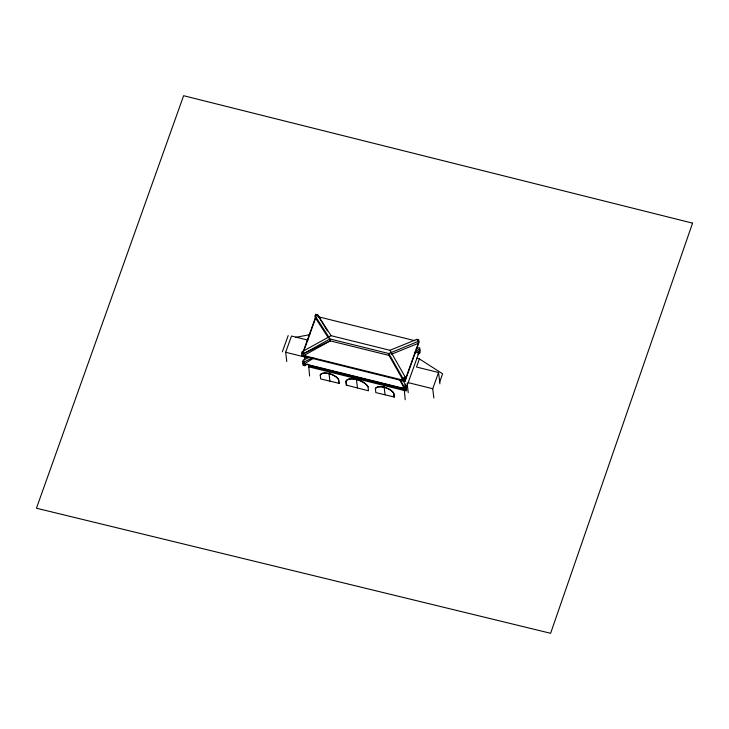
<?xml version="1.0" encoding="UTF-8"?>
<svg xmlns="http://www.w3.org/2000/svg" width="729" height="729" viewBox="0 0 729 729"><rect width="100%" height="100%" fill="white"/><g stroke="black" fill="none" stroke-linecap="round" stroke-linejoin="round"><path stroke-width="1.09" d="M282.369 351.779L288.192 335.55M286.779 361.538L285.659 352.271L291.491 336.042L308.03 340.142M301.724 353.228L302.307 351.606L331.13 335.714L389.96 350.294L416.815 339.34L418.656 339.796L418.975 342.448L404.996 381.385L302.043 355.87L301.724 353.228L303.565 353.683L330.255 340.862L389.022 355.424L403.064 380.173M331.13 335.714L317.543 314.746L315.712 314.29L315.128 315.912L315.447 318.555M303.291 351.396L315.356 317.798L328.323 337.819M303.382 352.153L316.031 316.933M307.629 364.09L304.658 365.685L303.182 365.32L302.726 361.538L303.191 360.244L309.187 357.356M304.193 359.989L305.724 355.716M303.182 365.32L303.656 364.017M309.606 376.036L308.604 365.165L404.203 388.858L405.206 399.729M309.105 365.994L309.342 365.347M320.259 374.998L320.204 375.162A9.905 4.465 19.8 0 1 328.934 373.658A9.905 4.465 19.8 0 1 338.584 379.718L339.04 383.49L338.648 379.554A9.905 4.465 19.8 0 0 328.998 373.503A9.905 4.465 19.8 0 0 320.259 374.998L320.66 378.934L339.103 383.336M328.934 373.658L329.226 372.847M346.685 384.502L346.393 385.313L345.993 381.376A11.782 5.322 19.8 0 1 356.454 379.39A11.782 5.322 19.8 0 1 368.054 386.844L368.455 390.78L346.457 385.158L345.993 381.376M345.938 381.54A11.782 5.322 19.8 0 1 356.399 379.554L357.483 387.892M368.054 386.844L367.999 387.008A11.782 5.322 19.8 0 0 356.399 379.554M375.408 388.666L375.353 388.83A9.905 4.465 19.8 0 1 384.092 387.327A9.905 4.465 19.8 0 1 393.733 393.387L394.198 397.159L393.797 393.223A9.905 4.465 19.8 0 0 384.147 387.163A9.905 4.465 19.8 0 0 375.408 388.666L375.809 392.603L394.252 397.004M384.092 387.327L384.374 386.516M404.996 381.385L404.668 378.743L405.251 377.121L389.96 350.294M418.656 339.796L418.072 341.427L418.391 344.07M418.883 341.691L404.905 380.629L301.952 355.114M403.228 389.322L403.465 388.675M403.347 390.27L403.574 389.623L404.313 389.805L404.085 390.452L308.485 366.76M403.064 387.482L404.668 390.471L406.135 390.835L405.679 387.053L406.144 385.759L402.827 380.265M417.571 354.084L419.658 353.191L419.193 349.41L419.667 348.116L418.191 347.751L416.195 348.708M419.895 350.002L405.907 388.94L302.954 363.425M419.658 353.191L420.123 351.888L419.667 348.116M416.651 358.231L419.412 358.914L416.496 367.024L438.557 372.492L439.933 383.828M433.855 397.988L432.734 388.721L438.557 372.492M439.705 381.932L442.612 373.822L419.412 358.914M417.571 352.453L419.43 351.296L414.364 353.118M304.43 363.789L313.689 358.149M303.884 356.326L303.565 353.683L329.964 338.958L388.794 353.538L418.072 341.427L416.815 339.34M303.793 355.57L330.255 340.862L328.706 336.88L315.128 315.912L317.543 314.746L327.376 330.948M302.726 361.538L304.203 361.903L312.185 358.048M415.202 351.332L419.193 349.41M418.3 343.313L391.446 354.258L391.218 352.371M295.546 337.372L309.861 334.657M317.771 316.632L414.837 340.689M404.668 378.743L402.836 378.287L388.794 353.538L389.022 355.424M285.659 352.271L306.034 357.319M408.067 382.607L432.734 388.721M399.784 379.372L404.203 386.689L405.679 387.053M308.367 365.812L403.966 389.505M404.413 387.983L406.135 390.835L406.6 389.532L406.144 385.759M302.307 351.606L303.565 353.683M401.998 379.007L403.155 380.93L402.836 378.287L405.251 377.121L405.579 379.763M404.777 384.721L406.372 387.646M399.647 379.8L404.44 388.575M407.119 383.372L408.24 392.639M404.203 386.689L404.668 390.471M384.147 387.163L385.058 394.726M329.964 338.958L330.191 340.844M328.998 373.503L329.909 381.057M315.712 314.29L315.939 316.176M304.203 361.903L304.658 365.685M692.55 223.138L550.614 633.291L36.45 508.213L183.617 95.709L692.55 223.138"/></g></svg>
